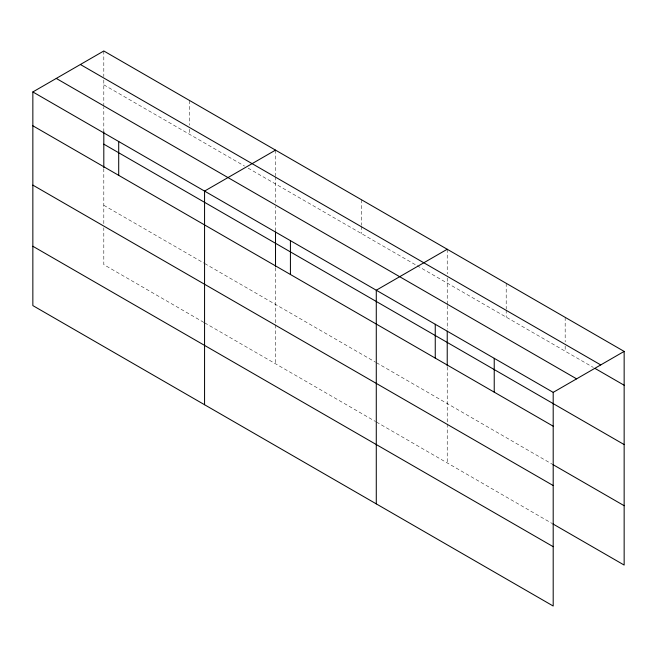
<?xml version="1.0" encoding="UTF-8"?>
<svg xmlns="http://www.w3.org/2000/svg" width="657" height="657" viewBox="0 0 657 657"><rect width="100%" height="100%" fill="white"/><g stroke="black" fill="none" stroke-linecap="round" stroke-linejoin="round"><path stroke-width="0.49" stroke-dasharray="3.29 2.46" d="M103.806 131.876L103.806 107.321M103.806 106.303L103.806 77.641M275.521 231.018L275.521 206.462M103.806 84.819L244.535 166.065M248.075 168.11L416.251 265.206M417.138 265.715L593.345 367.452M103.806 205.296L203.826 263.038M204.705 263.547L375.533 362.179M376.42 362.689L551.979 464.039M203.826 322.382L103.806 264.631L103.806 227.798M204.705 322.891L375.533 421.515M376.42 422.032L551.979 523.383M565.176 317.356L565.176 341.96M565.176 346.058L565.176 351.191M506.202 283.307L506.202 308.938M506.202 309.964L506.202 317.142M447.228 249.258L447.228 273.862M447.228 277.968L447.228 304.577M447.228 305.604L447.228 329.132M447.228 366.885L447.228 423.009M447.228 424.036L447.228 462.914M361.375 199.687L361.375 225.318M361.375 226.345L361.375 233.522M275.521 150.125L275.521 175.748M275.521 176.774L275.521 202.372M275.521 267.752L275.521 323.868M275.521 324.895L275.521 363.773M189.659 100.554L189.659 125.159M189.659 129.257L189.659 134.381M103.806 50.983L103.806 76.614M103.806 168.611L103.806 223.708"/><path stroke-width="0.99" d="M103.806 167.592L103.806 131.876M553.194 485.539L553.194 392.369L32.85 91.947L32.85 305.595L553.194 606.017L553.194 485.539L32.85 185.118M552.857 523.892L624.15 565.053L624.15 351.405L103.806 50.983L32.85 91.947M275.521 150.125L204.565 191.088L204.565 404.737M447.228 249.258L376.28 290.222L376.28 503.878M553.194 392.369L624.15 351.405M80.392 64.501L600.736 364.922M595.102 368.462L624.15 385.232M56.264 78.429L576.608 378.851M103.806 144.154L624.15 444.575M32.85 125.783L553.194 426.196M552.857 464.548L624.15 505.709M32.85 246.26L553.194 546.681M494.228 358.32L494.228 392.155M447.228 331.177L447.228 365.867M435.254 324.271L435.254 358.106M290.419 240.651L290.419 274.486M275.521 232.036L275.521 266.734M118.703 141.518L118.703 175.345"/></g></svg>
